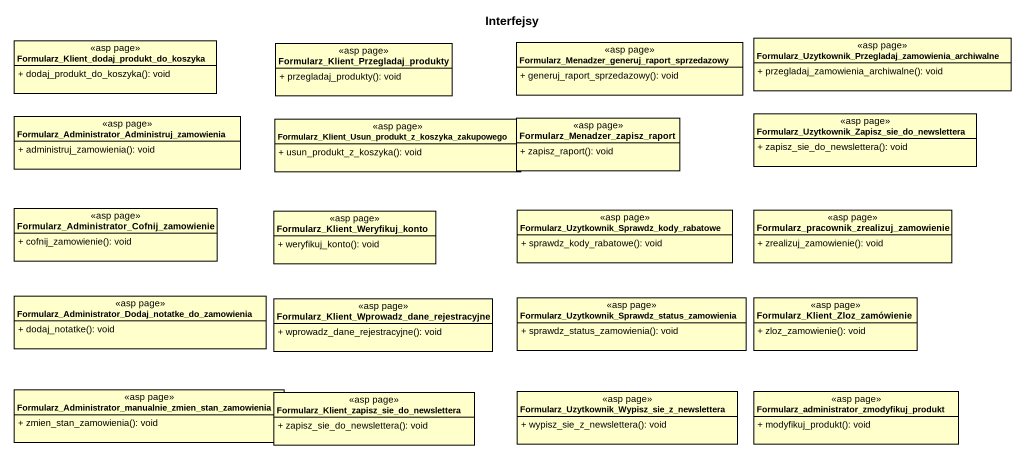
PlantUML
@startuml
title Interfejsy
hide circle
hide empty members
skinparam classAttributeIconSize 0
class "Formularz_Klient_dodaj_produkt_do_koszyka" as Formularz_Klient_dodaj <<asp page>> {
  + dodaj_produkt_do_koszyka(): void
}
class "Formularz_Klient_Przegladaj_produkty" as Formularz_Klient_Przegladaj <<asp page>> {
  + przegladaj_produkty(): void
}
class "Formularz_Menadzer_generuj_raport_sprzedazowy" as Formularz_Menadzer_generuj <<asp page>> {
  + generuj_raport_sprzedazowy(): void
}
class "Formularz_Uzytkownik_Przegladaj_zamowienia_archiwalne" as Formularz_Uzytkownik <<asp page>> {
  + przegladaj_zamowienia_archiwalne(): void
}
class "Formularz_Administrator_Administruj_zamowienia" as Formularz_Administrator <<asp page>> {
  + administruj_zamowienia(): void
}
class "Formularz_Klient_Usun_produkt_z_koszyka_zakupowego" as Formularz_Klient_Usun <<asp page>> {
  + usun_produkt_z_koszyka(): void
}
class "Formularz_Menadzer_zapisz_raport" as Formularz_Menadzer_zapisz <<asp page>> {
  + zapisz_raport(): void
}
class "Formularz_Uzytkownik_Zapisz_sie_do_newslettera" as Formularz_Uzytkownik_Zapisz <<asp page>> {
  + zapisz_sie_do_newslettera(): void
}
class "Formularz_Administrator_Cofnij_zamowienie" as Formularz_Administrator_2 <<asp page>> {
  + cofnij_zamowienie(): void
}
class "Formularz_Klient_Weryfikuj_konto" as Formularz_Klient_Weryfikuj <<asp page>> {
  + weryfikuj_konto(): void
}
class "Formularz_Uzytkownik_Sprawdz_kody_rabatowe" as Formularz_Uzytkownik_2 <<asp page>> {
  + sprawdz_kody_rabatowe(): void
}
class "Formularz_pracownik_zrealizuj_zamowienie" as Formularz_pracownik <<asp page>> {
  + zrealizuj_zamowienie(): void
}
class "Formularz_Administrator_Dodaj_notatke_do_zamowienia" as Formularz_Administrator_3 <<asp page>> {
  + dodaj_notatke(): void
}
class "Formularz_Klient_Wprowadz_dane_rejestracyjne" as Formularz_Klient_Wprowadz <<asp page>> {
  + wprowadz_dane_rejestracyjne(): void
}
class "Formularz_Uzytkownik_Sprawdz_status_zamowienia" as Formularz_Uzytkownik_3 <<asp page>> {
  + sprawdz_status_zamowienia(): void
}
class "Formularz_Klient_Zloz_zamówienie" as Formularz_Klient_Zloz <<asp page>> {
  + zloz_zamowienie(): void
}
class "Formularz_Administrator_manualnie_zmien_stan_zamowienia" as Formularz_Administrator_4 <<asp page>> {
  + zmien_stan_zamowienia(): void
}
class "Formularz_Klient_zapisz_sie_do_newslettera" as Formularz_Klient_zapisz_sie <<asp page>> {
  + zapisz_sie_do_newslettera(): void
}
class "Formularz_Uzytkownik_Wypisz_sie_z_newslettera" as Formularz_Uzytkownik_Wypisz <<asp page>> {
  + wypisz_sie_z_newslettera(): void
}
class "Formularz_administrator_zmodyfikuj_produkt" as Formularz_administrator <<asp page>> {
  + modyfikuj_produkt(): void
}
@enduml
